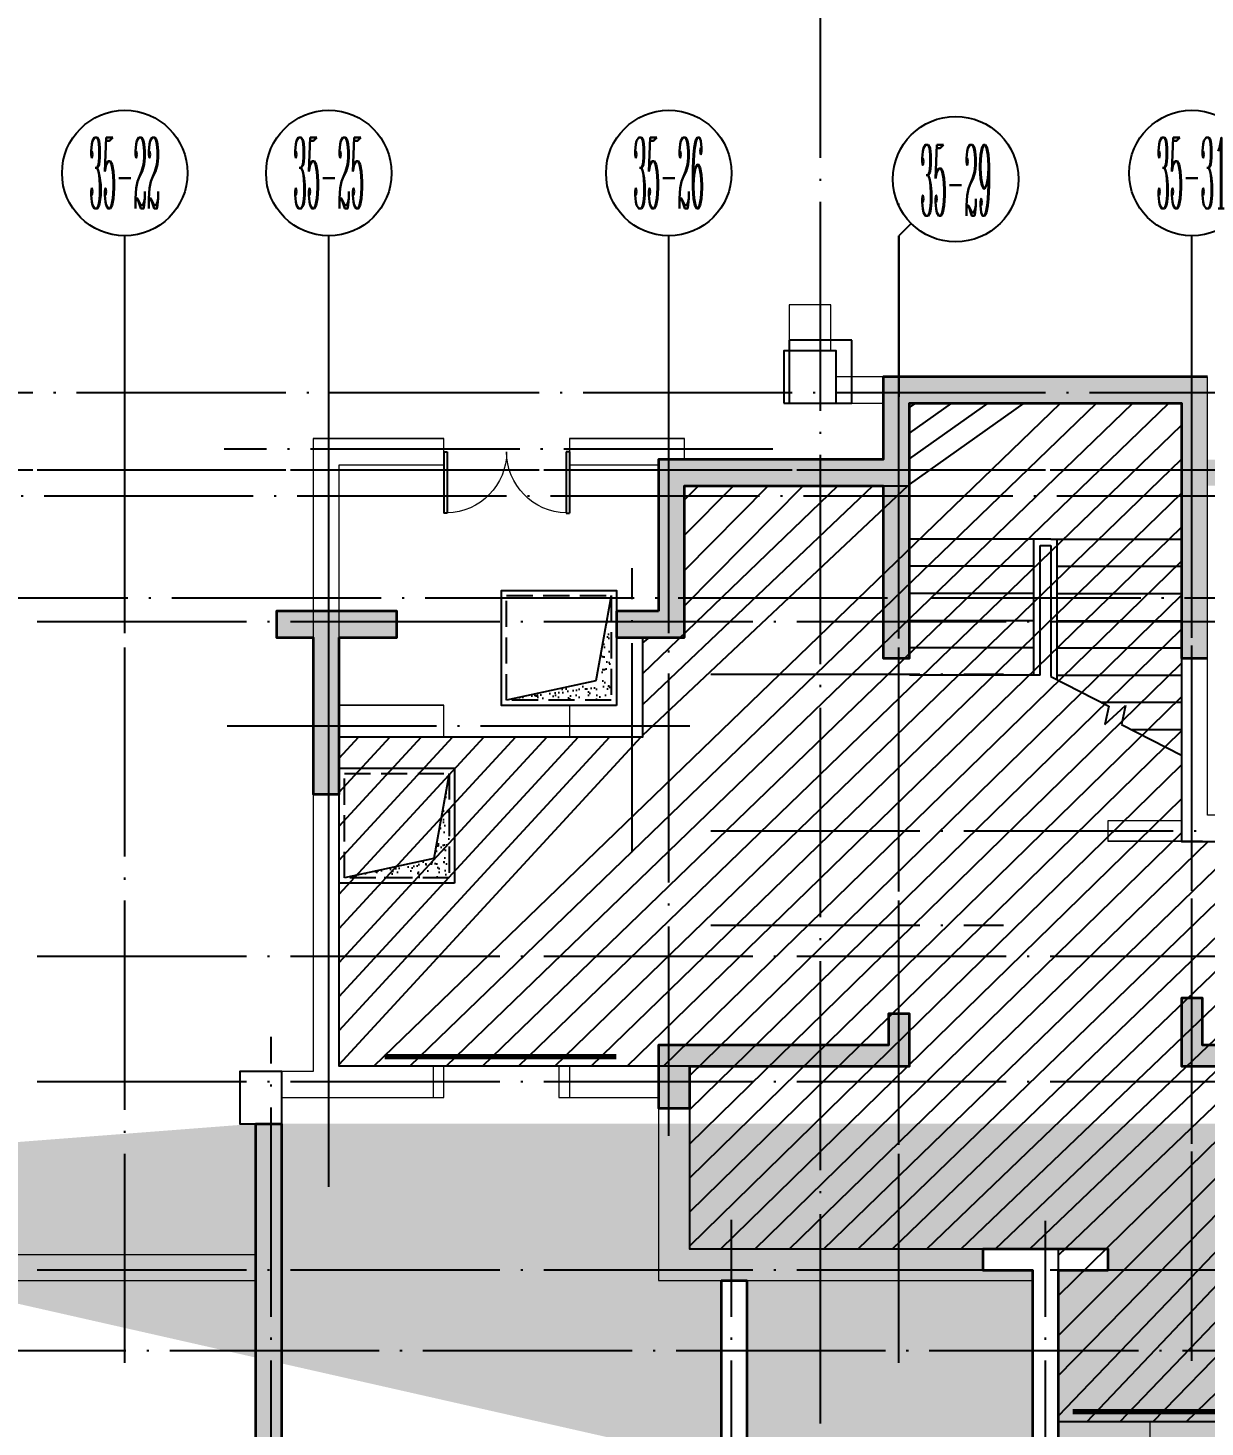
# Model space of a CAD drawing. Extents: x 115549 to 768939, y -502199 to 402497.
# Drawn here: x 316408 to 327658, y -369151 to -355775 of the extents above; entities that cross this region are included whole.
import ezdxf
from ezdxf.enums import TextEntityAlignment as Align

# ---------------------------------------------------------------- set-up
doc = ezdxf.new("R2010")
doc.units = 0
doc.header["$LTSCALE"] = 1000
doc.header["$MEASUREMENT"] = 0
doc.linetypes.add('DASH', pattern=[0.35, 0.25, -0.1])
doc.linetypes.add('DOTE', pattern=[2.4200000000000004, 2, -0.2, 0.02, -0.2])
for name, color, linetype in [('AXIS', 3, 'Continuous'), ('AXIS_TEXT', 7, 'Continuous'), ('COLUMN', 9, 'Continuous'), ('DOOR_FIRE', 144, 'Continuous'), ('DOTE', 16, 'DOTE'), ('STAIR', 50, 'Continuous'), ('人防集水坑', 6, 'Continuous')]:
    doc.layers.add(name, color=color, linetype=linetype)
for name, color, linetype, lineweight in [('renWALL', 8, 'Continuous', 9), ('WALL', 150, 'Continuous', 30), ('主楼剪力墙', 212, 'Continuous', 5), ('砼墙', 3, 'Continuous', 35)]:
    doc.layers.add(name, color=color, linetype=linetype, lineweight=lineweight)
doc.styles.add('_TCH_AXIS', font='COMPLEX', dxfattribs={"bigfont": 'GBCBIG'})
doc.styles.add('COMPLEX', font='COMPLEX')

# ---------------------------------------------------------------- blocks, each defined once
blk = doc.blocks.new('qiangzh3333')
at = {"layer": 'COLUMN', "color": 8}
blk.add_lwpolyline([(503128251.038847, 3697145156.186424), (503128751.038847, 3697145156.186424), (503128751.038847, 3697145656.186424), (503128251.038847, 3697145656.186424)], close=True, dxfattribs=at)
blk.add_lwpolyline([(503123451.038847, 3697138266.18678), (503123451.038847, 3697138266.18678), (503123451.038847, 3697138266.18678), (503123451.038847, 3697138266.18678), (503123451.038847, 3697138266.18678), (503123450.5799274, 3697137166.173811), (503123450.5799274, 3697138266.18678), (503123451.038847, 3697138266.18678), (503123451.038847, 3697138766.18678), (503123051.038847, 3697138766.18678), (503123051.038847, 3697138266.18678), (503123451.038847, 3697138266.18678)], dxfattribs=at)
at = {"layer": 'renWALL', "color": 8}
for points in [[(503128701.0353444, 3697145656.186424), (503128701.0353444, 3697146096.178967), (503128301.0353444, 3697146096.178967), (503128301.0353444, 3697145656.186424)], [(503132251.0349793, 3697140966.178967), (503132251.0349793, 3697140966.178967), (503132051.0349793, 3697140966.178967), (503132051.0349793, 3697140966.178967), (503134251.0349793, 3697140966.178967), (503134251.0349793, 3697138616.178967), (503135001.0353444, 3697138616.178967), (503135001.0353444, 3697138916.178967), (503134501.0349793, 3697138916.178967), (503134501.0349793, 3697140966.178967), (503135001.0353444, 3697140966.178967), (503135001.0353444, 3697141216.178967), (503134351.0349793, 3697141216.178967), (503132301.0349793, 3697141216.178967), (503132301.0349793, 3697145406.178967), (503129351.0349793, 3697145406.178967), (503128751.038847, 3697145406.178967)], [(503128751.038847, 3697145156.178967), (503129201.0349793, 3697145156.178967), (503129201.0349793, 3697144616.179423), (503128501.038847, 3697144616.179267), (503127301.0357096, 3697144616.179001), (503127301.0357096, 3697144816.178967), (503126201.0357096, 3697144816.178967), (503126201.0357096, 3697144566.178967), (503127051.0357096, 3697144566.178967), (503127051.0357096, 3697144516.178967), (503127051.0357096, 3697143166.178967), (503126651.0388471, 3697143166.178967), (503126651.0388471, 3697142266.178967), (503126201.0357095, 3697142266.178967), (503126201.0357095, 3697141966.178967), (503126901.0388471, 3697141966.178967), (503126901.0388471, 3697142916.178967), (503127301.0357096, 3697142916.178967), (503127301.0357096, 3697144366.179001), (503128501.0389026, 3697144366.179267), (503129451.0349793, 3697144366.179479), (503129451.0349793, 3697145156.178967), (503132051.0349793, 3697145156.178967), (503132051.0349793, 3697140966.178967), (503131351.0349793, 3697140966.178967), (503131351.0349793, 3697141166.178967), (503132051.0349793, 3697141166.178967)], [(503123451.038847, 3697138516.179456), (503123901.0357096, 3697138516.179456), (503124900.8556161, 3697138516.179456), (503124900.8556161, 3697138816.179456), (503124001.0357096, 3697138816.179456), (503124001.0357096, 3697141966.178967), (503125001.0357095, 3697141966.178967), (503125001.0357095, 3697142266.178967), (503124001.0357096, 3697142266.178967), (503124001.0357096, 3697144566.178967), (503125001.0357096, 3697144566.178967), (503125001.0357096, 3697144816.178967), (503123751.0357096, 3697144816.178967), (503123751.0357096, 3697142066.178967), (503123751.0357096, 3697138766.179456), (503123451.038847, 3697138766.179456)], [(503127651.038847, 3697137066.179456), (503127351.0357096, 3697137066.179456), (503127351.0357096, 3697138816.179456), (503126100.8556161, 3697138816.179456), (503126100.8556161, 3697138516.179456), (503127051.0357096, 3697138516.179456), (503127051.0357096, 3697136766.179456), (503127651.038847, 3697136766.179456)], [(503127651.038847, 3697136766.179456), (503130626.0310346, 3697136766.179456), (503130626.0310346, 3697135116.179456), (503131751.0357096, 3697135116.179456), (503131751.0357096, 3697135416.179456), (503130876.0310346, 3697135416.179456), (503130876.0310346, 3697136766.179456), (503130876.0310346, 3697136766.179456), (503130876.0310346, 3697137066.179456), (503130726.0310346, 3697137066.179456), (503127651.038847, 3697137066.179456)], [(503114051.0357096, 3697137016.188321), (503117550.5802926, 3697137016.188321), (503119750.5080233, 3697137016.188321), (503123201.0388471, 3697137016.188321)], [(503114051.0357096, 3697136766.188321), (503117550.5802926, 3697136766.188321), (503119750.5080233, 3697136766.188321), (503123201.0388471, 3697136766.188321)]]:
    blk.add_lwpolyline(points, dxfattribs=at)
blk = doc.blocks.new('zhuloujlqtiangchong')
at = {"layer": '主楼剪力墙'}
h = blk.add_hatch(color=253, dxfattribs=at)
h.dxf.hatch_style = 1
h.paths.add_polyline_path([(724222.2208015919, 614270.9931564331), (724222.2208015919, 614420.9931564331), (726322.2208015919, 614420.9931564331), (726322.2208015919, 615070.9931564331), (726122.2208015919, 615070.9931564331), (726122.2208015919, 614620.9931564331), (723922.2208015919, 614620.9931564331), (723922.2208015919, 614270.9931564331), (723922.2208015919, 614020.9931564331), (724222.2208015919, 614020.9931564331)], flags=17)
h.paths.add_polyline_path([(731322.2208015919, 614270.9931564331), (731322.2208015919, 614620.9931564331), (729822.2208015919, 614620.9931564331), (729122.2208015919, 614620.9931564331), (729122.2208015919, 614920.9931564331), (728922.2208015919, 614920.9931564331), (728922.2208015919, 614420.9931564331), (729822.2208015919, 614420.9931564331), (731022.2208015919, 614420.9931564331), (731022.2208015919, 614270.9931564331), (731022.2208015919, 614020.9931564331), (731322.2208015919, 614020.9931564331)], flags=17)
h.paths.add_polyline_path([(739622.2208015919, 614170.9931564331), (739622.2208015919, 612620.9931564331), (738622.2208015919, 612620.9931564331), (738622.2208015919, 612370.9931564331), (739722.2208015919, 612370.9931564331), (740822.2208015919, 612370.9931564331), (740822.2208015919, 612620.9931564331), (739822.2208015919, 612620.9931564331), (739822.2208015919, 614170.9931564331), (740022.2208015919, 614170.9931564331), (740022.2208015919, 614370.9931564331), (739722.2208015919, 614370.9931564331), (739422.2208015919, 614370.9931564331), (739422.2208015919, 614170.9931564331)], flags=17)
h.paths.add_polyline_path([(738722.2208015919, 608270.9931564331), (738722.2208015919, 610020.9931564331), (738522.2208015919, 610020.9931564331), (738522.2208015919, 608520.9931564331), (738122.2208015919, 608520.9931564331), (738122.2208015919, 608270.9931564331)], flags=17)
h.paths.add_polyline_path([(720872.2208015919, 618770.9931564331), (720272.2208015919, 618770.9931564331), (720272.2208015919, 618520.9931564331), (720622.2208015919, 618520.9931564331), (720622.2208015919, 617020.9931564331), (720872.2208015919, 617020.9931564331)])
h.paths.add_polyline_path([(749622.2208015919, 614420.9931564331), (750522.2129890919, 614420.9931564331), (750522.2129890919, 614920.9931564331), (750322.2129890919, 614920.9931564331), (750322.2129890919, 614620.9931564331), (749622.2208015919, 614620.9931564331), (748122.2208015919, 614620.9931564331), (748122.2208015919, 614270.9931564331), (748122.2208015919, 614020.9931564331), (748422.2208015919, 614020.9931564331), (748422.2208015919, 614270.9931564331), (748422.2208015919, 614420.9931564331)], flags=17)
h.paths.add_polyline_path([(745072.2208015919, 618520.9931564331), (745622.2208015919, 618520.9931564331), (745622.2208015919, 618770.9931564331), (744972.2208015919, 618770.9931564331), (744472.2208015919, 618770.9931564331), (744472.2208015919, 618520.9931564331), (744822.2208015919, 618520.9931564331), (744822.2208015919, 617020.9931564331), (745072.2208015919, 617020.9931564331)])
h.paths.add_polyline_path([(740722.2208015919, 608270.9931564331), (741322.2208015919, 608270.9931564331), (741322.2208015919, 608520.9931564331), (740922.2208015919, 608520.9931564331), (740922.2208015919, 610020.9931564331), (740722.2208015919, 610020.9931564331)], flags=17)
h.paths.add_polyline_path([(752422.2129890919, 612470.9931564331), (752422.2129890919, 612670.9931564331), (751822.2129890919, 612670.9931564331), (751222.2129890919, 612670.9931564331), (751222.2129890919, 612470.9931564331), (751697.2129890919, 612470.9931564331), (751697.2129890919, 610820.9931564331), (751697.2129890919, 608270.9931564331), (751947.2129890919, 608270.9931564331), (751947.2129890919, 610820.9931564331), (751947.2129890919, 612470.9931564331)], flags=17)
h.paths.add_polyline_path([(755522.2129890919, 614270.9931564331), (755522.2129890919, 614620.9931564331), (753322.2129890919, 614620.9931564331), (753322.2129890919, 615070.9931564331), (753122.2129890919, 615070.9931564331), (753122.2129890919, 614420.9931564331), (755222.2129890919, 614420.9931564331), (755222.2129890919, 614270.9931564331), (755222.2129890919, 614020.9931564331), (755522.2129890919, 614020.9931564331)], flags=17)
h.paths.add_polyline_path([(758822.2129890919, 618520.9931564331), (759172.2129890919, 618520.9931564331), (759172.2129890919, 618770.9931564331), (758572.2129890919, 618770.9931564331), (758572.2129890919, 617020.9931564331), (758822.2129890919, 617020.9931564331)])
h.paths.add_polyline_path([(741072.2208015919, 618520.9931564331), (741072.2208015919, 618770.9931564331), (740622.2208015919, 618770.9931564331), (739722.2208015919, 618770.9931564331), (738822.2208015919, 618770.9931564331), (738822.2208015919, 618520.9931564331), (739597.2208015919, 618520.9931564331), (739597.2208015919, 616870.9931564331), (739847.2208015919, 616870.9931564331), (739847.2208015919, 618520.9931564331), (740622.2208015919, 618520.9931564331)])
h.paths.add_polyline_path([(748722.2208015919, 612370.9931564331), (748972.2208015919, 612370.9931564331), (748972.2208015919, 608270.9931564331), (748322.2208015919, 608270.9931564331), (748322.2208015919, 608520.9931564331), (748722.2208015919, 608520.9931564331)], flags=17)
h.paths.add_polyline_path([(724172.2208015919, 618520.9931564331), (724172.2208015919, 619971.0041861534), (726072.2208015919, 619970.9867229462), (726072.2208015919, 618320.9931564331), (726322.2208015919, 618320.9931564331), (726322.2208015919, 620120.9853439331), (726322.2208015919, 620760.9853439331), (728922.2208015919, 620760.9853439331), (728922.2208015919, 620120.9853439331), (728922.2208015919, 618320.9931564331), (729172.2208015919, 618320.9931564331), (729172.2208015919, 619970.9867229462), (729872.2214835882, 619970.9931564331), (731072.2208015919, 619970.9931564331), (731072.2208015919, 619870.9931564331), (731072.2208015919, 618520.9931564331), (731722.2208015919, 618520.9931564331), (734372.2208015919, 618520.9931564331), (734372.2208015919, 617020.9931564331), (734622.2208015919, 617020.9931564331), (734622.2208015919, 618520.9931564331), (734972.2208015919, 618520.9931564331), (734972.2208015919, 618770.9931564331), (731722.2208015919, 618770.9931564331), (731322.2208015919, 618770.9931564331), (731322.2208015919, 619870.9931564331), (731322.2208015919, 620220.9931564331), (729872.2203384042, 620220.9931564331), (729172.2208015919, 620220.9867229462), (729172.2208015919, 621010.9853439331), (726072.2208015919, 621010.9853439331), (726072.2208015919, 620220.9867229462), (723922.2208015919, 620221.0064840317), (723922.2208015919, 619870.9931564331), (723922.2208015919, 618770.9931564331), (723522.2208015919, 618770.9931564331), (723522.2208015919, 618520.9931564331)])
h.paths.add_polyline_path([(748372.2208015919, 618520.9931564331), (748372.2208015919, 619870.9931564331), (748372.2208015919, 619970.9931564331), (750272.2129890919, 619970.9931564331), (750272.2129890919, 618320.9931564331), (750522.2129890919, 618320.9931564331), (750522.2129890919, 620120.9931564331), (750522.2129890919, 620760.9931564331), (753122.2129890919, 620760.9931564331), (753122.2129890919, 620120.9931564331), (753122.2129890919, 618320.9931564331), (753372.2129890919, 618320.9931564331), (753372.2129890919, 619970.9931564331), (754072.2129890919, 619970.9931564331), (755272.2129890919, 619970.9931564331), (755272.2129890919, 619870.9931564331), (755272.2129890919, 618520.9931564331), (755922.2129890919, 618520.9931564331), (755922.2129890919, 618770.9931564331), (755522.2129890919, 618770.9931564331), (755522.2129890919, 619870.9931564331), (755522.2129890919, 620220.9931564331), (754072.2129890919, 620220.9931564331), (753372.2129890919, 620220.9931564331), (753372.2129890919, 621010.9931564331), (750272.2129890919, 621010.9931564331), (750272.2129890919, 620220.9931564331), (748122.2208015919, 620220.9931564331), (748122.2208015919, 619870.9931564331), (748122.2208015919, 618770.9931564331), (747722.2208015919, 618770.9931564331), (747722.2208015919, 618520.9931564331)])
h.paths.add_polyline_path([(766772.2129890919, 615300.9853439331), (766772.2129890919, 618770.9931564331), (763922.2129890919, 618770.9931564331), (763022.2129890919, 618770.9931564331), (763022.2129890919, 618520.9931564331), (763772.2129890919, 618520.9931564331), (763772.2129890919, 616870.9931564331), (763772.2129890919, 614270.9931564331), (763772.2129890919, 613570.9931564331), (763772.2129890919, 612970.9931564331), (763772.2129890919, 612620.9931564331), (762672.2129890919, 612620.9931564331), (762672.2129890919, 612570.9931564331), (762272.2129890919, 612570.9931564331), (762272.2129890919, 612370.9931564331), (762672.2129890919, 612370.9931564331), (762672.2129890919, 612170.9931564331), (762672.2129890919, 610020.9931564331), (762672.2129890919, 608520.9931564331), (762322.2129890919, 608520.9931564331), (762322.2129890919, 608270.9931564331), (762922.2129890919, 608270.9931564331), (762922.2129890919, 610020.9931564331), (762922.2129890919, 612170.9931564331), (762922.2129890919, 612370.9931564331), (764022.2129890919, 612370.9931564331), (764022.2129890919, 612970.9931564331), (764022.2129890919, 613470.9931564331), (764622.2286140919, 613470.9931564331), (764622.2286140919, 613720.9931564331), (764022.2129890919, 613720.9931564331), (764022.2129890919, 614270.9931564331), (764022.2129890919, 616870.9931564331), (764022.2129890919, 618520.9931564331), (765872.2286140919, 618520.9931564331), (766522.2129890919, 618520.9931564331), (766522.2129890919, 615300.9853439331), (766522.2129890919, 613720.9931564331), (765872.2286140919, 613720.9931564331), (765822.2286140919, 613720.9931564331), (765822.2286140919, 613470.9931564331), (765872.2286140919, 613470.9931564331), (766772.2129890919, 613470.9931564331)])
edge = h.paths.add_edge_path()
edge.add_line((758022.2129890919, 608270.9931564331), (758022.2129890919, 608520.9931564331))
edge.add_line((715422.2208015919, 618170.9931564331), (715422.2208015919, 616870.9931564331))
edge.add_line((715422.2208015919, 616870.9931564331), (715422.2208015919, 614270.9931564331))
edge.add_line((715422.2208015919, 614270.9931564331), (715422.2208015919, 613871.0209380689))
edge.add_line((715422.2208015919, 613871.0209383965), (714822.2485022082, 613871.1875973685))
edge.add_line((714822.2485021949, 613871.1875972748), (714822.179057753, 613621.1876069199))
edge.add_line((714822.1790577173, 613621.1876068115), (715422.220801543, 613621.0209285493))
edge.add_line((715422.2208015919, 613621.0209283829), (715422.2208015919, 612370.9931563921))
edge.add_line((715422.2208015919, 612370.9931564331), (716522.2208015919, 612370.9931564331))
edge.add_line((716522.2208015919, 612370.9931564331), (716522.2208015919, 612170.9931564331))
edge.add_line((716522.2208015919, 612170.9931564331), (716522.2208015919, 610020.9931564331))
edge.add_line((716522.2208015919, 610020.9931564331), (716522.2208015919, 608270.9931564331))
edge.add_line((716522.2208015919, 608270.9931564331), (717122.2208015919, 608270.9931564331))
edge.add_line((717122.2208015919, 608270.9931564331), (717122.2208015919, 608520.9931564331))
edge.add_line((717122.2208015919, 608520.9931564331), (716772.2208015919, 608520.9931564331))
edge.add_line((716772.2208015919, 608520.9931564331), (716772.2208015919, 610020.9931564331))
edge.add_line((716772.2208015919, 610020.9931564331), (716772.2208015919, 612170.9931564331))
edge.add_line((716772.2208015919, 612170.9931564331), (716772.2208015919, 612370.9931564331))
edge.add_line((716772.2208015919, 612370.9931564331), (717172.2208015919, 612370.9931564331))
edge.add_line((717172.2208015919, 612370.9931564331), (717172.2208015919, 612570.9931564331))
edge.add_line((717172.2208015919, 612570.9931564331), (716772.2208015919, 612570.9931564331))
edge.add_line((716772.2208015919, 612570.9931564331), (716772.2208015919, 612620.9931564331))
edge.add_line((716772.2208015919, 612620.9931564331), (715672.2208015919, 612620.9931564331))
edge.add_line((715672.2208015919, 612620.9931564331), (715672.2208015919, 613770.9931564331))
edge.add_line((715672.2208015919, 613770.9931564331), (715672.2208015919, 614270.9931564331))
edge.add_line((715672.2208015919, 614270.9931564331), (715672.2208015919, 616870.9931564331))
edge.add_line((715672.2208015919, 616870.9931564331), (715672.2208015919, 618170.9931564331))
edge.add_line((720072.2208015919, 613870.9931564331), (720072.2208015919, 612470.9931564331))
edge.add_line((720072.2208015919, 612470.9931564331), (720072.2208015919, 610020.9931564331))
edge.add_line((720072.2208015919, 610020.9931564331), (720072.2208015919, 608520.9931564331))
edge.add_line((720072.2208015919, 608520.9931564331), (719722.2208015919, 608520.9931564331))
edge.add_line((719722.2208015919, 608520.9931564331), (719722.2208015919, 608270.9931564331))
edge.add_line((719722.2208015919, 608270.9931564331), (720222.2208015919, 608270.9931564331))
edge.add_line((720222.2208015919, 608270.9931564331), (720522.2208015919, 608270.9931564331))
edge.add_line((720522.2208015919, 608270.9931564331), (720522.2208015919, 607470.9931564331))
edge.add_line((720522.2208015919, 607470.9931564331), (720722.2208015919, 607470.9931564331))
edge.add_line((720722.2208015919, 607470.9931564331), (720722.2208015919, 608520.9931564331))
edge.add_line((720722.2208015919, 608520.9931564331), (720322.2208015919, 608520.9931564331))
edge.add_line((720322.2208015919, 608520.9931564331), (720322.2208015919, 610020.9931564331))
edge.add_line((720322.2208015919, 610020.9931564331), (720322.2208015919, 612470.9931564331))
edge.add_line((720322.2208015919, 612470.9931564331), (720322.2208015919, 613870.9931564331))
edge.add_line((730472.2208015919, 612370.9931564331), (730472.2208015919, 608270.9931564331))
edge.add_line((730472.2208015919, 608270.9931564331), (731122.2208015919, 608270.9931564331))
edge.add_line((731122.2208015919, 608270.9931564331), (731122.2208015919, 608520.9931564331))
edge.add_line((731122.2208015919, 608520.9931564331), (730722.2208015919, 608520.9931564331))
edge.add_line((730722.2208015919, 608520.9931564331), (730722.2208015919, 612370.9931564331))
edge.add_line((724522.2208015919, 612370.9931564331), (724522.2208015919, 608520.9931564331))
edge.add_line((724522.2208015919, 608520.9931564331), (724122.2208015919, 608520.9931564331))
edge.add_line((724122.2208015919, 608520.9931564331), (724122.2208015919, 608270.9931564331))
edge.add_line((724122.2208015919, 608270.9931564331), (724772.2208015919, 608270.9931564331))
edge.add_line((724772.2208015919, 608270.9931564331), (724772.2208015919, 612370.9931564331))
edge.add_line((744272.2208015919, 613870.9931564331), (744272.2208015919, 612470.9931564331))
edge.add_line((744272.2208015919, 612470.9931564331), (744272.2208015919, 610020.9931564331))
edge.add_line((744272.2208015919, 610020.9931564331), (744272.2208015919, 608520.9931564331))
edge.add_line((744272.2208015919, 608520.9931564331), (743922.2208015919, 608520.9931564331))
edge.add_line((743922.2208015919, 608520.9931564331), (743922.2208015919, 608270.9931564331))
edge.add_line((743922.2208015919, 608270.9931564331), (744422.2208015919, 608270.9931564331))
edge.add_line((744422.2208015919, 608270.9931564331), (744722.2208015919, 608270.9931564331))
edge.add_line((744722.2208015919, 608270.9931564331), (744722.2208015919, 607470.9931564331))
edge.add_line((744722.2208015919, 607470.9931564331), (744922.2208015919, 607470.9931564331))
edge.add_line((744922.2208015919, 607470.9931564331), (744922.2208015919, 608520.9931564331))
edge.add_line((744922.2208015919, 608520.9931564331), (744522.2208015919, 608520.9931564331))
edge.add_line((744522.2208015919, 608520.9931564331), (744522.2208015919, 610020.9931564331))
edge.add_line((744522.2208015919, 610020.9931564331), (744522.2208015919, 612470.9931564331))
edge.add_line((744522.2208015919, 612470.9931564331), (744522.2208015919, 613870.9931564331))
edge.add_line((759122.2129890919, 613870.9931564331), (759122.2129890919, 612470.9931564331))
edge.add_line((759122.2129890919, 612470.9931564331), (759122.2129890919, 610020.9931564331))
edge.add_line((759122.2129890919, 610020.9931564331), (759122.2129890919, 608520.9931564331))
edge.add_line((759122.2129890919, 608520.9931564331), (758822.2129890919, 608520.9931564331))
edge.add_line((758822.2129890919, 608520.9931564331), (758022.2129890919, 608520.9931564331))
edge.add_line((758022.2129890919, 608270.9931564331), (758722.2129890919, 608270.9931564331))
edge.add_line((758722.2129890919, 608270.9931564331), (758722.2129890919, 607470.9931564331))
edge.add_line((758722.2129890919, 607470.9931564331), (758922.2129890919, 607470.9931564331))
edge.add_line((758922.2129890919, 607470.9931564331), (758922.2129890919, 608270.9931564331))
edge.add_line((758922.2129890919, 608270.9931564331), (759222.2129890919, 608270.9931564331))
edge.add_line((759222.2129890919, 608270.9931564331), (759722.2129890919, 608270.9931564331))
edge.add_line((759722.2129890919, 608270.9931564331), (759722.2129890919, 608520.9931564331))
edge.add_line((759722.2129890919, 608520.9931564331), (759372.2129890919, 608520.9931564331))
edge.add_line((759372.2129890919, 608520.9931564331), (759372.2129890919, 610020.9931564331))
edge.add_line((759372.2129890919, 610020.9931564331), (759372.2129890919, 612470.9931564331))
edge.add_line((759372.2129890919, 612470.9931564331), (759372.2129890919, 613870.9931564331))
edge.add_line((754672.2129890919, 612370.9931564331), (754672.2129890919, 608270.9931564331))
edge.add_line((754672.2129890919, 608270.9931564331), (755322.2129890919, 608270.9931564331))
edge.add_line((755322.2129890919, 608270.9931564331), (755322.2129890919, 608520.9931564331))
edge.add_line((755322.2129890919, 608520.9931564331), (754922.2129890919, 608520.9931564331))
edge.add_line((754922.2129890919, 608520.9931564331), (754922.2129890919, 612370.9931564331))
h.paths.add_polyline_path([(734922.2208015919, 611170.985833168), (735172.2208015919, 611170.9858326912), (735172.2208015919, 613870.9931564331), (734922.2208015919, 613870.9931564331)])
h.paths.add_polyline_path([(735172.2208015919, 609970.9858326912), (734922.2208015919, 609970.9858326912), (734922.2208015919, 608520.9931564331), (733722.2208015919, 608520.9931564331), (733722.2208015919, 608270.9931564331), (734522.2208015919, 608270.9931564331), (734522.2208015919, 607470.9931564331), (734722.2208015919, 607470.9931564331), (734722.2208015919, 608270.9931564331), (735522.2208015919, 608270.9931564331), (735522.2208015919, 608520.9931564331), (735172.2208015919, 608520.9931564331)])
h.paths.add_polyline_path([(727497.2208015919, 610445.9858322144), (727747.2208016515, 610445.9858322144), (727747.2208015919, 612470.9931564331), (728222.2208015919, 612470.9931564331), (728222.2208015919, 612670.9931564331), (727022.2208015919, 612670.9931564331), (727022.2208015919, 612470.9931564331), (727497.2208015919, 612470.9931564331)])
h.paths.add_polyline_path([(727747.2208015919, 609245.985833168), (727497.2208015919, 609245.9858326912), (727497.2208015919, 608270.9931564331), (727747.2208015919, 608270.9931564331)])
h = blk.add_hatch(color=253, dxfattribs=at)
h.dxf.hatch_style = 1
h.paths.add_polyline_path([(720072.2208015919, 613870.9931564331), (720322.2208015919, 613870.9931564331), (720322.2208015919, 612470.9931564331), (720322.2208015919, 610020.9931564331), (720322.2208015919, 608520.9931564331), (720722.2208015919, 608520.9931564331), (720722.2208015919, 607470.9931564331), (720522.2208015919, 607470.9931564331), (720522.2208015919, 608270.9931564331), (720222.2208015919, 608270.9931564331), (719722.2208015919, 608270.9931564331), (719722.2208015919, 608520.9931564331), (720072.2208015919, 608520.9931564331), (720072.2208015919, 610020.9931564331), (720072.2208015919, 612470.9931564331)])
h.paths.add_polyline_path([(724522.2208015919, 612370.9931564331), (724772.2208015919, 612370.9931564331), (724772.2208015919, 608270.9931564331), (724122.2208015919, 608270.9931564331), (724122.2208015919, 608520.9931564331), (724522.2208015919, 608520.9931564331)])
h.paths.add_polyline_path([(730472.2208015919, 612370.9931564331), (730722.2208015919, 612370.9931564331), (730722.2208015919, 608520.9931564331), (731122.2208015919, 608520.9931564331), (731122.2208015919, 608270.9931564331), (730472.2208015919, 608270.9931564331)])
edge = h.paths.add_edge_path()
edge.add_line((716422.2208015919, 618520.9931564331), (716422.2208015919, 618770.9931564331))
h.paths.add_polyline_path([(715422.2094482183, 613871.0209417343), (715422.1400039196, 613621.020951271), (715422.2208015919, 613621.0209283829), (715422.2208015919, 612370.9931564331), (716522.2208015919, 612370.9931564331), (716522.2208015919, 608270.9931564331), (717122.2208015919, 608270.9931564331), (717122.2208015919, 608520.9931564331), (716772.2208015919, 608520.9931564331), (716772.2208015919, 612370.9931564331), (717172.2208015919, 612370.9931564331), (717172.2208015919, 612570.9931564331), (716772.2208015919, 612570.9931564331), (716772.2208015919, 612620.9931564331), (715672.2208015919, 612620.9931564331), (715672.2208015919, 618170.9931564331), (715422.2208015919, 618170.9931564331), (715422.2208015919, 613871.0209383965)])
h.paths.add_polyline_path([(744522.2208015919, 609970.9858322144), (744272.2208016515, 609970.9858322144), (744272.2208015919, 608520.9931564331), (743922.2208015919, 608520.9931564331), (743922.2208015919, 608270.9931564331), (744722.2208015919, 608270.9931564331), (744722.2208015919, 607470.9931564331), (744922.2208015919, 607470.9931564331), (744922.2208015919, 608520.9931564331), (744522.2208015919, 608520.9931564331)])
h.paths.add_polyline_path([(744272.2208015323, 611170.9858312607), (744522.2208015323, 611170.9858317375), (744522.2208015919, 613870.9931564331), (744272.2208015919, 613870.9931564331)])
blk = doc.blocks.new('asdfqwer')
at = {"ltscale": 10}
h = blk.add_hatch(dxfattribs=at)
h.set_pattern_fill('AR-SAND', color=6, scale=50, style=0)
h.set_pattern_definition([(37.50000000000001, (0, 0), (-4.000078239960125, 122.3533093323356), [0, -96.52, 0, -107.95, 0, -103.1875]), (7.499999999999999, (0, 0), (112.3808207845006, 179.2062751420885), [0, -52.07000000000001, 0, -86.995, 0, -33.3375]), (327.5, (-78.105, 0), (197.7480925603645, 0.3592961696364028), [0, -31.75, 0, -114.3, 0, -149.225]), (317.5, (-78.105, 0), (190.8891131180743, 55.73233081430404), [0, -15.875, 0, -74.92999999999999, 0, -85.725])])
h.paths.add_polyline_path([(477311.1162526845, 229083.757494817), (476311.1162526844, 229083.757494817), (476311.1162526844, 228083.7574948172), (476458.3371828603, 228897.4432301149)])
at = {"color": 6}
for p, q in [((476458.3371828604, 228897.4432301149), (477311.1162526845, 229083.757494817)), ((476311.1162526845, 228083.757494817), (476458.3371828604, 228897.4432301149))]:
    blk.add_line(p, q, dxfattribs=at)
blk.add_lwpolyline([(476261.1162526845, 229133.757494817), (477361.1162526845, 229133.757494817), (477361.1162526845, 228033.757494817), (476261.1162526845, 228033.757494817)], close=True, dxfattribs=at)
at = {"color": 6, "linetype": 'DASH'}
blk.add_lwpolyline([(476311.1162526845, 229083.757494817), (477311.1162526845, 229083.757494817), (477311.1162526845, 228083.757494817), (476311.1162526845, 228083.757494817)], close=True, dxfattribs=at)
blk = doc.blocks.new('$DorLib2D$00000002')
for p, q in [((-0.5, -5.684341886080802e-17), (-0.5000000000000007, 0.4875)), ((-0.4750000000000007, 0.4875), (-0.5000000000000007, 0.4875)), ((-0.475, -2.842170943040401e-17), (-0.4750000000000007, 0.4875)), ((0.475, -2.842170943040401e-17), (0.4750000000000007, 0.4875)), ((0.4750000000000007, 0.4875), (0.5000000000000007, 0.4875)), ((0.5, -5.684341886080802e-17), (0.5000000000000007, 0.4875)), ((-0.5, -5.684341886080802e-17), (-0.475, -2.842170943040401e-17)), ((0.5, -5.684341886080802e-17), (0.475, -2.842170943040401e-17))]:
    blk.add_line(p, q)
at = {"lineweight": 13}
for centre, start, end in [((-0.4875, -4.263256414560601e-17), 0, 88.53071641864632), ((0.4875, -4.263256414560601e-17), 91.4692835813537, 180)]:
    blk.add_arc(centre, 0.4875, start, end, dxfattribs=at)
blk = doc.blocks.new('gangjinhunningtuqiang')
at = {"layer": '砼墙', "color": 8}
for p, q in [((748122.2208015919, 619870.9931564331), (748122.2208015919, 618770.9931564331)), ((748372.2208015919, 618520.9931564331), (748372.2208015919, 619870.9931564331)), ((748122.2208015919, 618770.9931564331), (747722.2208015919, 618770.9931564331)), ((747722.2208015919, 618770.9931564331), (747722.2208015919, 618520.9931564331)), ((747722.2208015919, 618520.9931564331), (748372.2208015919, 618520.9931564331)), ((744272.2208015919, 613870.9931564331), (744522.2208015919, 613870.9931564331)), ((748722.2208015919, 612370.9931564331), (748972.2208015919, 612370.9931564331))]:
    blk.add_line(p, q, dxfattribs=at)
for points in [[(748372.2208015919, 619870.9931564331), (748372.2208015919, 619970.9931564331), (750272.2129890919, 619970.9931564331), (750272.2129890919, 618320.9931564331), (750522.2129890919, 618320.9931564331), (750522.2129890919, 620120.9931564331), (750522.2129890919, 620760.9931564331), (753122.2129890919, 620760.9931564331), (753122.2129890919, 620120.9931564331), (753122.2129890919, 618320.9931564331), (753372.2129890919, 618320.9931564331)], [(753372.2129890919, 621010.9931564331), (750272.2129890919, 621010.9931564331), (750272.2129890919, 620220.9931564331), (748122.2208015919, 620220.9931564331), (748122.2208015919, 619870.9931564331)], [(744272.2208015919, 613870.9931564331), (744272.2208015919, 612470.9931564331), (744272.2208015919, 610020.9931564331), (744272.2208015919, 608520.9931564331), (743922.2208015919, 608520.9931564331), (743922.2208015919, 608270.9931564331), (744422.2208015919, 608270.9931564331), (744722.2208015919, 608270.9931564331), (744722.2208015919, 607470.9931564331), (744922.2208015919, 607470.9931564331), (744922.2208015919, 608520.9931564331), (744522.2208015919, 608520.9931564331), (744522.2208015919, 610020.9931564331), (744522.2208015919, 612470.9931564331), (744522.2208015919, 613870.9931564331)], [(748722.2208015919, 612370.9931564331), (748722.2208015919, 608520.9931564331), (748322.2208015919, 608520.9931564331), (748322.2208015919, 608270.9931564331), (748972.2208015919, 608270.9931564331), (748972.2208015919, 612370.9931564331)]]:
    blk.add_lwpolyline(points, dxfattribs=at)
for points in [[(745072.2208015919, 618520.9931564331), (745622.2208015919, 618520.9931564331), (745622.2208015919, 618770.9931564331), (744972.2208015919, 618770.9931564331), (744472.2208015919, 618770.9931564331), (744472.2208015919, 618520.9931564331), (744822.2208015919, 618520.9931564331), (744822.2208015919, 617020.9931564331), (745072.2208015919, 617020.9931564331)], [(755522.2129890919, 614270.9931564331), (755522.2129890919, 614620.9931564331), (753322.2129890919, 614620.9931564331), (753322.2129890919, 615070.9931564331), (753122.2129890919, 615070.9931564331), (753122.2129890919, 614420.9931564331), (755222.2129890919, 614420.9931564331), (755222.2129890919, 614270.9931564331), (755222.2129890919, 614020.9931564331), (755522.2129890919, 614020.9931564331)], [(749622.2208015919, 614420.9931564331), (750522.2129890919, 614420.9931564331), (750522.2129890919, 614920.9931564331), (750322.2129890919, 614920.9931564331), (750322.2129890919, 614620.9931564331), (749622.2208015919, 614620.9931564331), (748122.2208015919, 614620.9931564331), (748122.2208015919, 614270.9931564331), (748122.2208015919, 614020.9931564331), (748422.2208015919, 614020.9931564331), (748422.2208015919, 614270.9931564331), (748422.2208015919, 614420.9931564331)], [(752422.2129890919, 612470.9931564331), (752422.2129890919, 612670.9931564331), (751822.2129890919, 612670.9931564331), (751222.2129890919, 612670.9931564331), (751222.2129890919, 612470.9931564331), (751697.2129890919, 612470.9931564331), (751697.2129890919, 610820.9931564331), (751697.2129890919, 608270.9931564331), (751947.2129890919, 608270.9931564331), (751947.2129890919, 610820.9931564331), (751947.2129890919, 612470.9931564331)]]:
    blk.add_lwpolyline(points, close=True, dxfattribs=at)
blk = doc.blocks.new('saaaa')
at = {"layer": 'COLUMN', "color": 8}
for p, q in [((504796589.8412767, 3696206553.323656), (504795989.8412767, 3696206553.323656)), ((504795989.8412767, 3696206553.323656), (504795989.8412767, 3696205953.323656)), ((504796589.8412767, 3696205953.323656), (504796589.8412767, 3696206553.323656)), ((504795989.8412767, 3696205953.323656), (504796589.8412767, 3696205953.323656)), ((504791139.8447793, 3696199563.324012), (504790739.8447793, 3696199563.324012)), ((504790739.8447793, 3696199563.324012), (504790739.8447793, 3696199063.324012)), ((504791139.8447793, 3696199063.324012), (504791139.8447793, 3696199563.324012)), ((504790739.8447793, 3696199063.324012), (504791139.8447793, 3696199063.324012)), ((504791139.8447793, 3696199063.324012), (504791139.3858597, 3696199063.324012)), ((504791139.3858597, 3696199063.324012), (504791139.3858597, 3696199063.324012)), ((504791139.3858597, 3696199063.324012), (504791139.8447793, 3696199063.324012)), ((504791139.8447793, 3696199063.324012), (504791139.8447793, 3696199063.324012)), ((504791139.8447793, 3696199063.324012), (504791139.8447793, 3696199063.324012)), ((504791139.8447793, 3696199063.324012), (504791139.8447793, 3696199063.324012)), ((504791139.8447793, 3696199063.324012), (504791139.8447793, 3696199063.324012))]:
    blk.add_line(p, q, dxfattribs=at)
at = {"layer": 'renWALL', "color": 8}
for p, q in [((504796389.8412767, 3696206893.316199), (504795989.8412767, 3696206893.316199)), ((504795989.8412767, 3696206893.316199), (504795989.8412767, 3696206553.323656)), ((504796389.8412767, 3696206553.323656), (504796389.8412767, 3696206893.316199)), ((504797039.8409116, 3696206203.316199), (504796589.8412767, 3696206203.316199)), ((504799989.8409116, 3696206203.316199), (504797039.8409116, 3696206203.316199)), ((504796539.8447793, 3696205953.316199), (504796889.8409116, 3696205953.316199)), ((504796889.8409116, 3696205953.316199), (504796889.8409116, 3696205413.316655)), ((504797139.8409116, 3696205163.31671), (504797139.8409116, 3696205953.316199)), ((504797139.8409116, 3696205953.316199), (504799739.8409116, 3696205953.316199)), ((504799739.8409116, 3696205953.316199), (504799739.8409116, 3696201763.316199)), ((504792689.8416418, 3696205613.316199), (504791439.8416418, 3696205613.316199)), ((504791439.8416418, 3696205613.316199), (504791439.8416418, 3696202863.316199)), ((504792689.8416418, 3696205363.316199), (504792689.8416418, 3696205613.316199)), ((504794989.8416418, 3696205613.316199), (504793889.8416418, 3696205613.316199)), ((504793889.8416418, 3696205613.316199), (504793889.8416418, 3696205363.316199)), ((504794989.8416418, 3696205413.316233), (504794989.8416418, 3696205613.316199)), ((504796189.8447793, 3696205413.316499), (504794989.8416418, 3696205413.316233)), ((504796889.8409116, 3696205413.316655), (504796189.8447793, 3696205413.316499)), ((504791689.8416418, 3696203063.316199), (504791689.8416418, 3696205363.316199)), ((504791689.8416418, 3696205363.316199), (504792689.8416418, 3696205363.316199)), ((504793889.8416418, 3696205363.316199), (504794739.8416418, 3696205363.316199)), ((504794739.8416418, 3696205363.316199), (504794739.8416418, 3696205313.316199)), ((504794739.8416418, 3696205313.316199), (504794739.8416418, 3696203963.316199)), ((504794989.8416418, 3696205163.316233), (504796189.8448349, 3696205163.316499)), ((504794989.8416418, 3696203713.316199), (504794989.8416418, 3696205163.316233)), ((504796189.8448349, 3696205163.316499), (504797139.8409116, 3696205163.31671)), ((504794739.8416418, 3696203963.316199), (504794339.8447794, 3696203963.316199)), ((504794339.8447794, 3696203963.316199), (504794339.8447794, 3696203063.316199)), ((504794589.8447794, 3696202763.316199), (504794589.8447794, 3696203713.316199)), ((504794589.8447794, 3696203713.316199), (504794989.8416418, 3696203713.316199)), ((504792689.8416418, 3696203063.316199), (504791689.8416418, 3696203063.316199)), ((504792689.8416418, 3696202763.316199), (504792689.8416418, 3696203063.316199)), ((504794339.8447794, 3696203063.316199), (504793889.8416418, 3696203063.316199)), ((504793889.8416418, 3696203063.316199), (504793889.8416418, 3696202763.316199)), ((504791439.8416418, 3696202863.316199), (504791439.8416418, 3696199563.316688)), ((504791689.8416418, 3696199613.316688), (504791689.8416418, 3696202763.316199)), ((504791689.8416418, 3696202763.316199), (504792689.8416418, 3696202763.316199)), ((504793889.8416418, 3696202763.316199), (504794589.8447794, 3696202763.316199)), ((504799039.8409116, 3696201763.316199), (504799039.8409116, 3696201963.316199)), ((504799039.8409116, 3696201963.316199), (504799739.8409116, 3696201963.316199)), ((504799739.8409116, 3696201763.316199), (504799039.8409116, 3696201763.316199)), ((504799939.8409116, 3696201763.316199), (504799739.8409116, 3696201763.316199)), ((504799739.8409116, 3696201763.316199), (504799739.8409116, 3696201763.316199)), ((504799739.8409116, 3696201763.316199), (504801939.8409116, 3696201763.316199)), ((504799939.8409116, 3696201763.316199), (504799939.8409116, 3696201763.316199)), ((504791439.8416418, 3696199563.316688), (504791139.8447793, 3696199563.316688)), ((504792689.4696825, 3696199613.316688), (504791689.8416418, 3696199613.316688)), ((504792689.4696825, 3696199313.316688), (504792689.4696825, 3696199613.316688)), ((504795039.8416418, 3696199613.316688), (504793889.4696825, 3696199613.316688)), ((504793889.4696825, 3696199613.316688), (504793889.4696825, 3696199313.316688)), ((504795039.8416418, 3696197863.316688), (504795039.8416418, 3696199613.316688)), ((504791139.8447793, 3696199313.316688), (504791589.8416418, 3696199313.316688)), ((504791589.8416418, 3696199313.316688), (504792689.4696825, 3696199313.316688)), ((504793889.4696825, 3696199313.316688), (504794739.8416418, 3696199313.316688)), ((504794739.8416418, 3696199313.316688), (504794739.8416418, 3696197563.316688)), ((504787439.3139555, 3696197813.325552), (504790889.8447794, 3696197813.325552)), ((504795339.8447793, 3696197863.316688), (504795039.8416418, 3696197863.316688)), ((504798414.8369669, 3696197863.316688), (504795339.8447793, 3696197863.316688)), ((504798564.8369669, 3696197863.316688), (504798414.8369669, 3696197863.316688)), ((504798564.8369669, 3696197563.316688), (504798564.8369669, 3696197863.316688)), ((504787439.3139555, 3696197563.325552), (504790889.8447794, 3696197563.325552)), ((504794739.8416418, 3696197563.316688), (504795339.8447793, 3696197563.316688)), ((504795339.8447793, 3696197563.316688), (504798314.8369669, 3696197563.316688)), ((504798314.8369669, 3696197563.316688), (504798314.8369669, 3696195913.316688)), ((504798564.8369669, 3696196213.316688), (504798564.8369669, 3696197563.316688)), ((504798564.8369669, 3696197563.316688), (504798564.8369669, 3696197563.316688)), ((504799439.8416418, 3696196213.316688), (504798564.8369669, 3696196213.316688)), ((504799439.8416418, 3696195913.316688), (504799439.8416418, 3696196213.316688))]:
    blk.add_line(p, q, dxfattribs=at)
blk = doc.blocks.new('_AXISO')
blk.add_circle((0, 0), 0.5)
at = {"layer": 'AXIS_TEXT', "style": 'COMPLEX', "width": 1.041666666666667}
blk.add_attdef('A', text='', height=0.56, dxfattribs=at).set_placement((-0.25, -0.28), (0.25, -0.28), align=Align.FIT)
blk = doc.blocks.new('35-6')
at = {"layer": 'AXIS'}
for p, q in [((2535054.518220987, -920780.5053100024), (2534937.360933461, -920897.6625975276)), ((2527537.360933461, -924697.6625975273), (2527537.360933461, -920897.6625975273)), ((2529487.360933461, -924697.6625975274), (2529487.360933461, -920897.6625975274)), ((2532737.3612986, -924697.6625975275), (2532737.3612986, -920897.6625975275)), ((2534937.360933461, -924697.6625975276), (2534937.360933461, -920897.6625975276)), ((2534937.360933461, -924697.6625975276), (2534937.360933461, -920897.6625975276)), ((2534937.360933459, -922435.9615742936), (2534937.360933461, -920897.6625975276)), ((2534937.579841426, -922435.9615742812), (2534937.579841428, -920897.6625975153)), ((2537737.360933461, -924697.6625975277), (2537737.360933461, -920897.6625975277))]:
    blk.add_line(p, q, dxfattribs=at)
at = {"layer": 'DOTE', "color": 8}
blk.add_line((2534937.360933463, -920614.8198850545), (2534937.360933462, -920589.9160915327), dxfattribs=at)
at = {"layer": 'AXIS'}
ref = blk.add_blockref('_AXISO', (2527537.360933461, -920297.6625975273), dxfattribs=dict(at, xscale=1200, yscale=1200, zscale=1200))
ref.add_attrib('A', '35-22', dxfattribs={"layer": 'AXIS_TEXT', "height": 678.8225099390856, "style": '_TCH_AXIS', "width": 0.2121212121211386}).set_placement((2527197.949678492, -920637.0738524972), (2527876.772188431, -920637.0738524972), align=Align.FIT)
ref = blk.add_blockref('_AXISO', (2529487.360933461, -920297.6625975274), dxfattribs=dict(at, xscale=1200, yscale=1200, zscale=1200))
ref.add_attrib('A', '35-25', dxfattribs={"layer": 'AXIS_TEXT', "height": 678.8225099390856, "style": '_TCH_AXIS', "width": 0.2121212121211386}).set_placement((2529147.949678492, -920637.0738524968), (2529826.772188431, -920637.0738524968), align=Align.FIT)
ref = blk.add_blockref('_AXISO', (2532737.361298601, -920297.6625975275), dxfattribs=dict(at, xscale=1200, yscale=1200, zscale=1200))
ref.add_attrib('A', '35-26', dxfattribs={"layer": 'AXIS_TEXT', "height": 678.8225099390856, "style": '_TCH_AXIS', "width": 0.2121212121211388}).set_placement((2532397.950043632, -920637.0738524972), (2533076.772553571, -920637.0738524972), align=Align.FIT)
ref = blk.add_blockref('_AXISO', (2535478.7822897, -920356.241241291), dxfattribs=dict(at, xscale=1200, yscale=1200, zscale=1200, rotation=180))
ref.add_attrib('A', '35-29', dxfattribs={"layer": 'AXIS_TEXT', "height": 678.8225099390856, "style": '_TCH_AXIS', "width": 0.2121212121211387}).set_placement((2535139.37103473, -920705.8039382164), (2535818.193544669, -920705.8039382164), align=Align.FIT)
ref = blk.add_blockref('_AXISO', (2537737.360933461, -920297.6625975256), dxfattribs=dict(at, xscale=1200, yscale=1200, zscale=1200))
ref.add_attrib('A', '35-31', dxfattribs={"layer": 'AXIS_TEXT', "height": 678.8225099390856, "style": '_TCH_AXIS', "width": 0.2258064516128251}).set_placement((2537397.949678492, -920637.0738524953), (2538076.772188431, -920637.0738524953), align=Align.FIT)
blk = doc.blocks.new('35-20')
at = {"layer": 'DOTE', "color": 8}
for p, q in [((817042.2634844678, 675546.4054577744), (817042.2634844678, 685670.2326328104)), ((818992.2634844678, 679143.9307187083), (818992.2634844678, 685670.2326328105)), ((822242.2638496067, 677718.5103362722), (822242.2638496067, 685670.2326328106)), ((824442.2634844682, 675546.4054577744), (824442.2634844682, 685670.2326328107)), ((827242.2634844678, 675565.9771599332), (827242.2634844678, 685670.2326328108)), ((839986.7955054375, 684082.3701973736), (788683.2032919042, 684082.3701973736)), ((840050.7634844668, 683832.3701974243), (788683.2032919042, 683832.3701974252)), ((839986.795505438, 682632.3701973744), (788683.2032919042, 682632.3701973754)), ((839986.795505438, 679432.3680636266), (788683.2032919042, 679432.3680636255)), ((818442.2634844678, 671148.1803435704), (818442.2634844678, 678664.2135253767)), ((839986.795505438, 678232.3680636266), (788683.2032919042, 678232.3680636255)), ((822842.2634844678, 671148.1803435705), (822842.2634844678, 676914.156285279)), ((825842.2634844678, 671148.1803435708), (825842.2634844678, 676904.0216588967)), ((839986.795505438, 676432.370197375), (788683.2032919042, 676432.370197375))]:
    blk.add_line(p, q, dxfattribs=at)

msp = doc.modelspace()

# ---------------------------------------------------------------- hatches: boundary and pattern name
h = msp.add_hatch()
h.set_pattern_fill('ANSI31', color=256, scale=150, style=0)
h.set_pattern_definition([(45, (-502804617.7348283, -3697004517.997187), (-168.3798022700466, 168.3798022700466), [])])
h.paths.add_polyline_path([(319383.3008812557, -362551.818219469), (322283.3040187845, -362551.818219469), (322283.3040187845, -361601.818219469), (322683.3040188442, -361601.818219469), (322683.3040187845, -360151.8181970577), (324833.300151218, -360151.8181970577), (324833.300151218, -359361.818219469), (327433.2962062249, -359361.818219469), (327433.2962060461, -363551.818219469), (329633.3001509795, -363551.818219469), (329633.3001509199, -365901.818219469), (331933.3008757124, -365901.818219469), (331933.3036626468, -367451.8177311878), (329001.1795310269, -367451.8108036976), (328983.296915103, -367451.8107612591), (328983.2962062845, -369101.8177311878), (326258.2962062845, -369101.8177311878), (326258.2962062845, -367451.810406969), (322733.300881196, -367451.8177311878), (322733.300881196, -365701.810406969), (319383.3008812557, -365701.8177311878)])

# ---------------------------------------------------------------- linework, layer by layer
msp.add_lwpolyline([(319383.3008812557, -362551.818219469), (322283.3040187845, -362551.818219469), (322283.3040187845, -361601.818219469), (322683.3040188442, -361601.818219469), (322683.3040187845, -360151.8181970577), (324833.300151218, -360151.8181970577), (324833.300151218, -359361.818219469), (327433.2962062249, -359361.818219469), (327433.2962060461, -363551.818219469), (329633.3001509795, -363551.818219469), (329633.3001509199, -365901.818219469), (331933.3008757124, -365901.818219469), (331933.3036626468, -367451.8177311878), (329001.1795310269, -367451.8108036976), (328983.296915103, -367451.8107612591), (328983.296915103, -367451.8107612591), (328983.2962062845, -369101.8177311878), (326258.2962062845, -369101.8177311878), (326258.2962062845, -367451.810406969), (322733.300881196, -367451.8177311878), (322733.300881196, -365701.810406969), (319383.3008812557, -365701.8177311878)], close=True)
at = {"linetype": 'DASH', "const_width": 50}
for points in [[(322030.5850004444, -365609.4986050586), (319818.103636075, -365609.490217493)], [(328826.092214931, -369005.2905548076), (326394.2438243518, -369005.282167242)]]:
    msp.add_lwpolyline(points, dxfattribs=at)
at = {"layer": 'DOTE', "color": 1}
for p, q in [((323983.3005161176, -422356.4703486423), (323983.3005161176, -308021.8283446293)), ((324733.3005161176, -366452.048705862), (324733.3005161176, -358828.3458245258)), ((327533.3001509795, -366444.7955511074), (327533.3001509795, -358836.2762101154)), ((327533.3005161176, -366432.4770033817), (327533.3005161176, -358828.3458245258)), ((338233.3005161176, -359261.817730711), (289833.3005161176, -359261.817730711)), ((338233.3005161176, -360001.817730711), (289833.3005161176, -360001.817730711)), ((322183.3040187249, -363655.514524744), (322183.3040187249, -360939.5125730495)), ((281483.3005161176, -361221.818219469), (382683.3005161176, -361221.818219469)), ((322933.3001510391, -361951.818219469), (325733.3001510391, -361951.818219469)), ((324733.3001509795, -366444.7955511074), (324733.3001509795, -363351.818219469)), ((322933.3001510391, -363451.818219469), (330733.3001509795, -363451.818219469)), ((322933.3001510391, -364351.818219469), (325733.3001497875, -364351.818219469)), ((382683.3005161176, -368421.818219469), (225783.3005161176, -368421.818219469))]:
    msp.add_line(p, q, dxfattribs=at)
at = {"layer": 'DOTE'}
for p, q in [((323528.3338659892, -359801.818219469), (318283.3008813153, -359801.818219469)), ((319283.3008812557, -366854.7379382114), (319283.3008812557, -361451.818219469)), ((322733.3008812557, -362451.818219469), (318283.3008812557, -362451.818219469))]:
    msp.add_line(p, q, dxfattribs=at)
at = {"layer": 'STAIR'}
for p, q in [((326023.3005114684, -360661.8426893215), (324833.3005114684, -360661.8426893215)), ((326183.3005159984, -360661.8426893215), (326023.3005180249, -360661.8426893215)), ((326023.3005016337, -361961.8426893215), (326023.3005179653, -360661.8426897983)), ((326083.3005005608, -361961.8426893215), (326083.3005180249, -360721.842687891)), ((326083.3005005608, -361961.8426893215), (326083.3005179653, -360721.8426883678)), ((326083.3005179653, -360721.8426883678), (326183.3005179653, -360721.8426883678)), ((326183.3005159984, -360661.8426897983), (326243.3005151043, -360661.8426897983)), ((326183.3005159984, -360721.842690752), (326183.3005159984, -361974.8925726871)), ((326183.3005159984, -360721.8426883678), (326183.300516058, -361974.8925726871)), ((326243.3005158792, -360661.8426888447), (326243.3005159388, -362005.6845868091)), ((326243.3005158792, -360661.8426883678), (327433.300516058, -360661.8426888447)), ((326243.3005151043, -360661.8426888447), (327433.3005159984, -360661.8426888447)), ((326023.3005114684, -360921.8426893215), (324833.3005114684, -360921.8426893215)), ((326243.3005151639, -360921.8426888447), (327433.3005159984, -360921.8426888447)), ((326023.3005097399, -361181.8426893215), (324833.3005114684, -361181.8426893215)), ((326243.3005151639, -361181.8426888447), (327433.3005159984, -361181.8426888447)), ((326023.3005096803, -361441.8426897983), (324833.3005114088, -361441.8426897983)), ((326243.3005151639, -361441.8426888447), (327433.300516058, -361441.8426888447)), ((326023.3005096803, -361701.8426897983), (324833.3005114088, -361701.8426897983)), ((326243.3005152235, -361701.8426888447), (327433.300516058, -361701.8426888447)), ((326023.3005096803, -361961.8426897983), (324833.3005114088, -361961.8426897983)), ((326083.3005016337, -361961.8426897983), (326023.3004999051, -361961.8426897983)), ((326243.3005152235, -361961.8426888447), (327433.300516058, -361961.8426888447)), ((326243.3005159984, -361961.8426888447), (327433.3005159984, -361961.8426888447)), ((326183.3005159984, -361974.8925726871), (326739.2836482415, -362260.2232492428)), ((326664.4969325552, -362221.8426883678), (327433.3005159984, -362221.8426888447)), ((326701.6773998628, -362434.6467411976), (326898.9250146041, -362251.7817061405)), ((326739.2836482415, -362260.2232492428), (326701.6773998628, -362434.6467411976)), ((326898.9250146041, -362251.7817061405), (326859.5626375566, -362434.3503878574)), ((326859.5626375566, -362434.3503878574), (327433.3005159984, -362728.7928045254)), ((326952.104100276, -362481.8426888447), (327433.3005159984, -362481.8426888447))]:
    msp.add_line(p, q, dxfattribs=at)
at = {"layer": 'WALL', "color": 8}
for p, q in [((324733.3001338134, -360681.8435180645), (324733.2999315748, -360681.8435175876)), ((324733.3004989515, -360681.8430288295), (324733.3002967129, -360681.8430288295))]:
    msp.add_line(p, q, dxfattribs=at)

# ---------------------------------------------------------------- block references
for name, p in [('saaaa', (-504472306.5407606, -3696565314.398091)), ('35-6', (-2210204.06041367, 563135.8448669453)), ('35-20', (-499709.4183769336, -1044084.538242624))]:
    msp.add_blockref(name, p)
at = {"layer": 'DOOR_FIRE', "color": 134, "linetype": 'ByBlock', "xscale": -1200, "yscale": 1200, "zscale": 1200, "rotation": 180}
msp.add_blockref('$DorLib2D$00000002', (320983.300881196, -359827.3809755306), dxfattribs=at)
at = {"layer": 'renWALL', "color": 8}
msp.add_blockref('qiangzh3333', (-502804617.7348283, -3697504517.997187), dxfattribs=at)
at = {"layer": '人防集水坑', "linetype": 'Continuous', "rotation": 180}
for p in [(798294.4202714453, -133118.0607245426), (796744.4171339164, -134818.0607245426)]:
    msp.add_blockref('asdfqwer', p, dxfattribs=at)
at = {"layer": '砼墙', "color": 3}
msp.add_blockref('zhuloujlqtiangchong', (-425688.9167828073, -980122.8035634022), dxfattribs=at)
at = {"layer": '砼墙'}
msp.add_blockref('gangjinhunningtuqiang', (-425688.9167828073, -980122.8035634022), dxfattribs=at)

doc.saveas('drawing.dxf')
